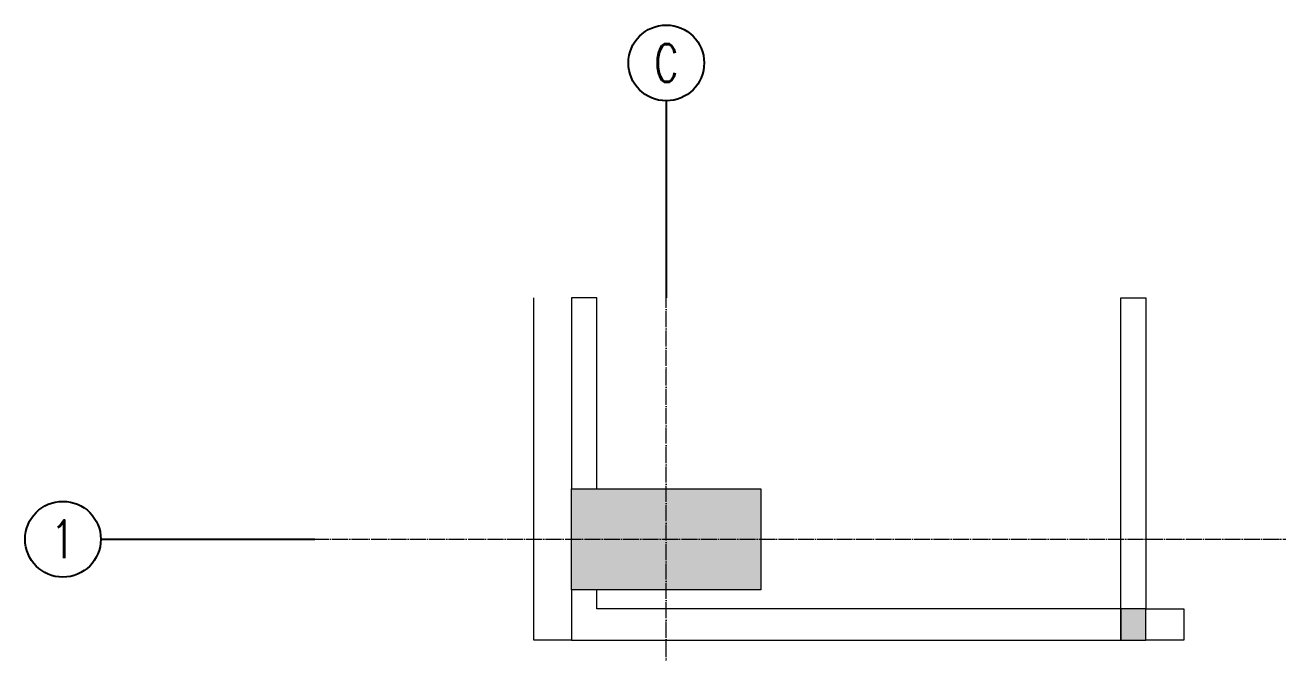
# Model space of a CAD drawing. Header units: millimetres. Extents: x -1346 to 48994, y -3569 to 24186.
# Drawn here: x -1346 to 8580, y 19216 to 24186 of the extents above; entities that cross this region are included whole.
import ezdxf
from ezdxf.enums import TextEntityAlignment as Align

# ---------------------------------------------------------------- set-up
doc = ezdxf.new("R2010")
doc.units = ezdxf.units.MM
doc.linetypes.add('DOTE', pattern=[61.468, 50.8, -5.08, 0.508, -5.08])
for name, color, linetype, lineweight in [('BS-AR-OC', 253, 'Continuous', 0), ('BS-DOTE', 134, 'DOTE', 0), ('BS-WALL-BW', 200, 'Continuous', 0), ('BS-WALL-HATCH1', 253, 'Continuous', 0), ('BS-WALL-ORI', 200, 'Continuous', 0)]:
    doc.layers.add(name, color=color, linetype=linetype, lineweight=lineweight)
doc.styles.add('深圳院-英文', font='SIMPLEX.SHX', dxfattribs={"width": 0.8, "bigfont": 'hztxt.shx'})

# ---------------------------------------------------------------- blocks, each defined once
blk = doc.blocks.new('FDSGSERRERRER')
at = {"layer": 'BS-WALL-HATCH1'}
h = blk.add_hatch(color=256, dxfattribs=at)
h.dxf.hatch_style = 1
h.paths.add_polyline_path([(165324.1, 103543.3), (166824.1, 103543.3), (166824.1, 102743.3), (165324.1, 102743.3)])
at = {"layer": 'BS-WALL-BW'}
blk.add_lwpolyline([(165324.1, 103543.3), (166824.1, 103543.3), (166824.1, 102743.3), (165324.1, 102743.3)], close=True, dxfattribs=at)
blk = doc.blocks.new('*U113')
at = {"color": 150, "ltscale": 0.65}
blk.add_lwpolyline([(5, 0), (33.26, 0)], dxfattribs=at)
at = {"color": 150, "ltscale": 0.1}
blk.add_circle((0, 0), 5, dxfattribs=at)
at = {"color": 2, "ltscale": 0.1, "style": '深圳院-英文', "width": 0.8}
blk.add_attdef('A', text='', height=5, dxfattribs=at).set_placement((0, 0), align=Align.MIDDLE_CENTER)
blk = doc.blocks.new('*U116')
at = {"color": 150, "ltscale": 0.65}
blk.add_lwpolyline([(0, -5), (0, -31)], dxfattribs=at)
at = {"color": 150, "ltscale": 0.1}
blk.add_circle((0, 0), 5, dxfattribs=at)
at = {"color": 2, "ltscale": 0.1, "style": '深圳院-英文', "width": 0.8}
blk.add_attdef('A', text='', height=5, dxfattribs=at).set_placement((0, 0), align=Align.MIDDLE_CENTER)
blk = doc.blocks.new('FDGDSGDDSS')
at = {"layer": 'BS-DOTE', "ltscale": 2.5}
blk.add_line((68371.2, 81618.3), (68371.2, 105053.9), dxfattribs=at)
blk.add_lwpolyline([(65571.2, 103143.3), (111471.2, 103143.3)], dxfattribs=at)
ref = blk.add_blockref('*U116', (68371.2, 106913.9), dxfattribs=dict(xscale=60, yscale=60, zscale=60))
ref.add_attrib('A', 'C', dxfattribs={"color": 2, "ltscale": 0.1, "height": 300, "style": '深圳院-英文', "width": 0.7}).set_placement((68371.2, 106913.9), align=Align.MIDDLE_CENTER)
at = {"xscale": 60, "yscale": 60, "zscale": 60}
blk.add_blockref('*U113', (63591.2, 103143.3), dxfattribs=at).add_auto_attribs({'A': '1'})

msp = doc.modelspace()

# ---------------------------------------------------------------- hatches: boundary and pattern name
at = {"layer": 'BS-WALL-ORI'}
h = msp.add_hatch(color=253, dxfattribs=at)
h.dxf.hatch_style = 1
h.paths.add_polyline_path([(7334.3, 19315.8), (7534.3, 19315.8), (7534.3, 19565.8), (7334.3, 19565.8)])

# ---------------------------------------------------------------- linework, layer by layer
at = {"layer": 'BS-AR-OC', "linetype": 'Continuous'}
for p, q in [((2684.3, 19315.8), (2684.3, 22026.4)), ((2984.3, 19315.8), (2684.3, 19315.8)), ((2984.3, 19315.8), (2684.3, 19315.8))]:
    msp.add_line(p, q, dxfattribs=at)
at = {"layer": 'BS-WALL-ORI'}
for points in [[(2984.3, 20515.8), (3184.3, 20515.8), (3184.3, 22026.4), (2984.3, 22026.4)], [(7334.3, 22026.4), (7534.3, 22026.4), (7534.3, 19565.8), (7334.3, 19565.8)], [(7334.3, 19315.8), (7534.3, 19315.8), (7534.3, 19565.8), (7334.3, 19565.8)], [(7834.3, 19315.8), (7534.3, 19315.8), (7534.3, 19565.8), (7834.3, 19565.8)]]:
    msp.add_lwpolyline(points, close=True, dxfattribs=at)
msp.add_lwpolyline([(2984.3, 19715.8), (2984.3, 19315.8), (7334.3, 19315.8), (7334.3, 19565.8), (3184.3, 19565.8), (3184.3, 19715.8), (2984.3, 19715.8)], dxfattribs=at)

# ---------------------------------------------------------------- block references
msp.add_blockref('FDGDSGDDSS', (-64637, -83027.4))
at = {"layer": 'BS-WALL-BW'}
msp.add_blockref('FDSGSERRERRER', (-162339.8, -83027.4), dxfattribs=at)

doc.saveas('drawing.dxf')
